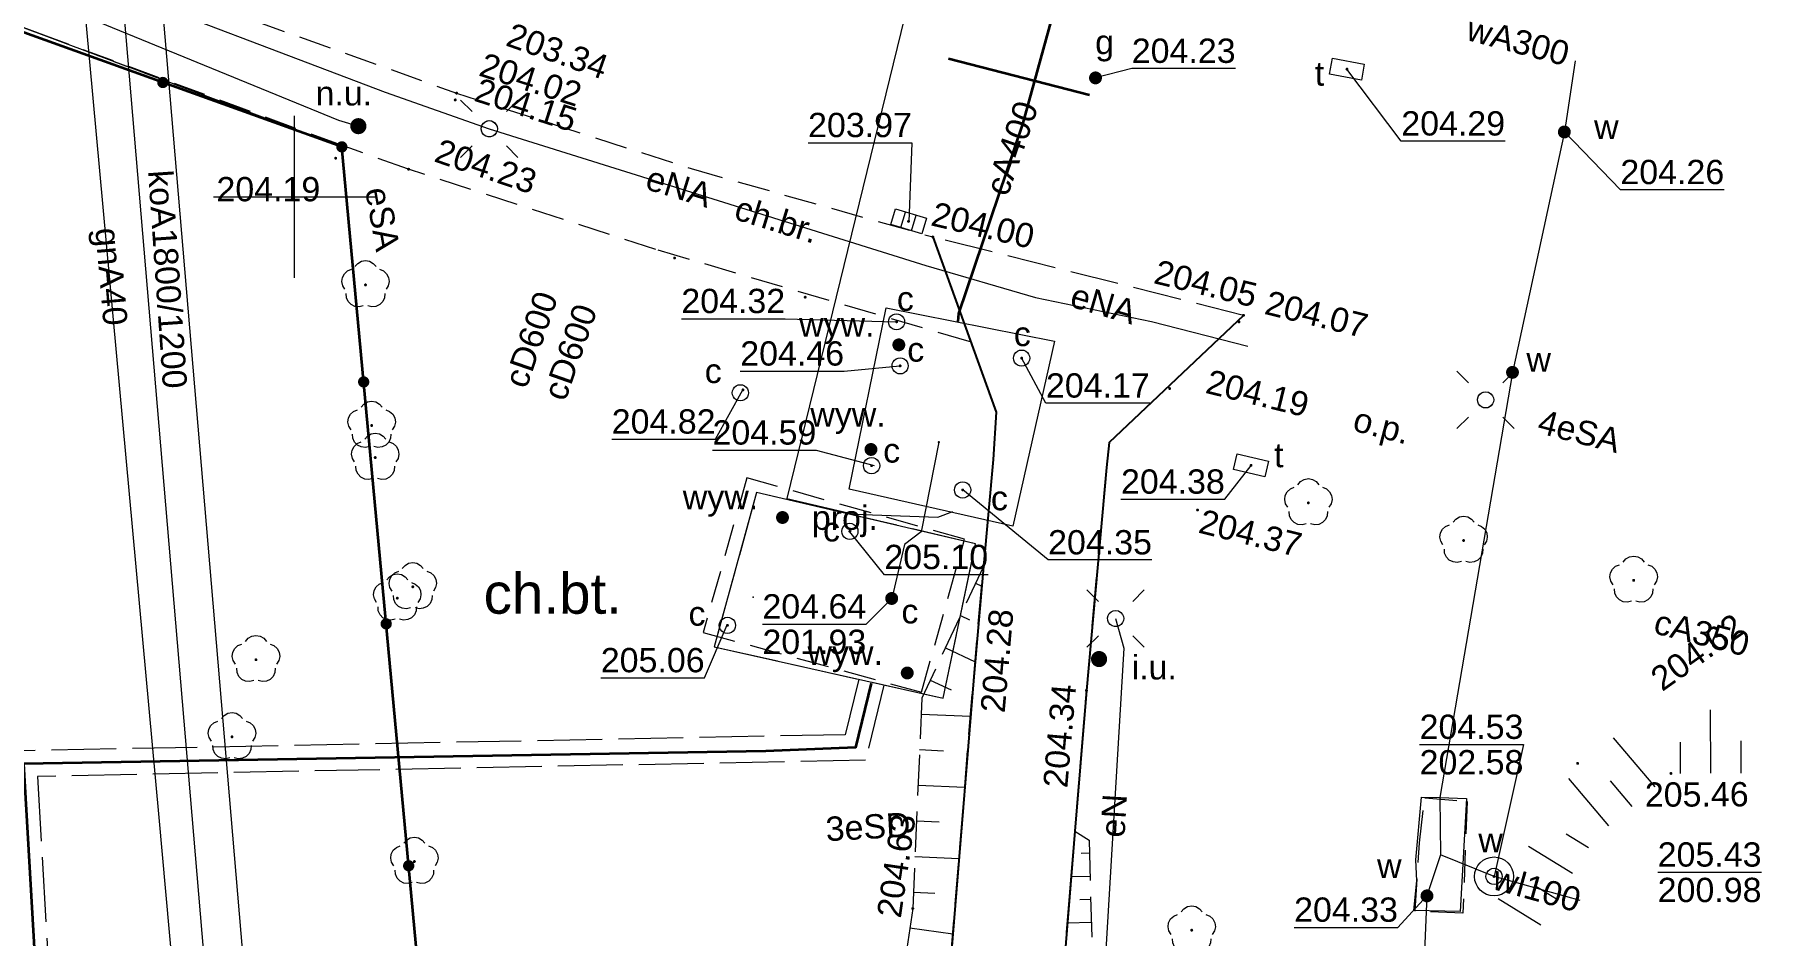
# Model space of a CAD drawing. Extents: x 0 to 7423283, y 0 to 5548300.
# Drawn here: x 7422592 to 7422645.3, y 5548127.2 to 5548155 of the extents above; entities that cross this region are included whole.
import ezdxf
from ezdxf.enums import TextEntityAlignment as Align

# ---------------------------------------------------------------- set-up
doc = ezdxf.new("R2010")
doc.units = 0
doc.header["$PDSIZE"] = 0.75
for name, pattern in [('PRZER1-1', [2, 1, -1]), ('PRZER2-1', [3, 2, -1]), ('PRZER2_5-1', [3.5, 2.5, -1]), ('PRZER3-1', [4, 3, -1]), ('PRZER4-1', [5, 4, -1])]:
    doc.linetypes.add(name, pattern=pattern)
doc.layers.get('0').update_dxf_attribs({"linetype": 'CONTINUOUS', "lineweight": 13})
for name, color, linetype, lineweight in [('BUBZ02', 7, 'PRZER2_5-1', 18), ('GSLKOC', 7, 'CONTINUOUS', 18), ('GTGETI_O', 7, 'CONTINUOUS', 18), ('KTCR02', 7, 'PRZER2-1', 18), ('KTCR02_O', 7, 'PRZER2-1', 18), ('KTJZ01', 7, 'PRZER3-1', 18), ('KTKR01', 7, 'CONTINUOUS', 25), ('KTOK05_01', 7, 'CONTINUOUS', 35), ('RTPW02', 7, 'CONTINUOUS', 13), ('RTPW02_O', 7, 'CONTINUOUS', 13), ('SUBP', 7, 'CONTINUOUS', 18), ('SUBP_O', 7, 'PRZER2-1', 18), ('SUSM', 7, 'CONTINUOUS', 18)]:
    doc.layers.add(name, color=color, linetype=linetype, lineweight=lineweight)
for name, color, linetype, lineweight, true_color in [('EGBD03', 7, 'CONTINUOUS', 18, 0x008000), ('EGBP04', 7, 'CONTINUOUS', 18, 0x008000), ('EGBU01', 7, 'PRZER1-1', 18, 0x008000), ('OBOP02', 7, 'CONTINUOUS', 18, 0x008000), ('OBOP05_02_O', 7, 'CONTINUOUS', 18, 0x0a0909), ('SUOP03', 1, 'CONTINUOUS', 35, 0xff0000), ('SUPC05', 7, 'CONTINUOUS', 18, 0xd200d2), ('SUPC05_O', 7, 'CONTINUOUS', 18, 0xd200d2), ('SUPE03', 1, 'CONTINUOUS', 18, 0xff0000), ('SUPE03_O', 1, 'CONTINUOUS', 18, 0xff0000), ('SUPE04', 1, 'CONTINUOUS', 18, 0xff0000), ('SUPE04_O', 1, 'CONTINUOUS', 18, 0xff0000), ('SUPG04', 7, 'CONTINUOUS', 18, 0xbfbf00), ('SUPG04_O', 7, 'CONTINUOUS', 18, 0xbfbf00), ('SUPK03', 7, 'CONTINUOUS', 18, 0x803300), ('SUPK03_O', 7, 'CONTINUOUS', 18, 0x803300), ('SUPW01', 5, 'CONTINUOUS', 18, 0x0000ff), ('SUPW02', 5, 'CONTINUOUS', 18, 0x0000ff), ('SUPW02_O', 5, 'CONTINUOUS', 18, 0x0000ff), ('SUPW03', 5, 'CONTINUOUS', 18, 0x0000ff), ('SUPW03_O', 5, 'CONTINUOUS', 18, 0x0000ff), ('SUUS05', 7, 'CONTINUOUS', 18, 0x0a0909), ('SUUS15', 7, 'CONTINUOUS', 18, 0xff9100), ('SUUS15_O', 7, 'CONTINUOUS', 18, 0xff9100), ('SUUS22', 7, 'CONTINUOUS', 18, 0x0a0909), ('SUUS22_O', 7, 'CONTINUOUS', 18, 0x0a0909)]:
    doc.layers.add(name, color=color, linetype=linetype, lineweight=lineweight, true_color=true_color)
for name, color, linetype, true_color in [('GUPCUB', 7, 'CONTINUOUS', 0x0a0909), ('SUPS01_02', 7, 'CONTINUOUS', 0xd200d2), ('SUPS01_02_O', 7, 'CONTINUOUS', 0xd200d2), ('SUPS01_04', 7, 'CONTINUOUS', 0xffd900), ('SUPS01_04_O', 7, 'CONTINUOUS', 0xffd900), ('SUPS01_05', 7, 'CONTINUOUS', 0x803300), ('SUPS01_05_O', 7, 'CONTINUOUS', 0x803300), ('SUPS01_07', 7, 'CONTINUOUS', 0xff9100), ('SUPS01_07_O', 7, 'CONTINUOUS', 0xff9100), ('SUPS01_08', 5, 'CONTINUOUS', 0x0000ff), ('SUPS01_08_O', 5, 'CONTINUOUS', 0x0000ff), ('SUUS24_01', 7, 'CONTINUOUS', 0x0a0909), ('SUUS24_01_O', 7, 'CONTINUOUS', 0x0a0909), ('SUUS25', 7, 'CONTINUOUS', 0x0a0909), ('SUUS25_O', 7, 'CONTINUOUS', 0x0a0909), ('SUUS30_01', 7, 'CONTINUOUS', 0x0a0909), ('SUUS30_01_O', 7, 'CONTINUOUS', 0x0a0909), ('SUUS31_01', 7, 'CONTINUOUS', 0x0a0909), ('SUUS31_01_O', 7, 'CONTINUOUS', 0x0a0909)]:
    doc.layers.add(name, color=color, linetype=linetype, true_color=true_color)
doc.styles.add('GEO-INFO', font='Arial')

# ---------------------------------------------------------------- blocks, each defined once
blk = doc.blocks.new('KOLO')
blk.add_hatch(color=0).paths.add_polyline_path([(0, 0.5), (-0.12941, 0.482963), (-0.25, 0.433013), (-0.353553, 0.353553), (-0.433013, 0.25), (-0.482963, 0.12941), (-0.5, 0), (-0.482963, -0.12941), (-0.433013, -0.25), (-0.353553, -0.353553), (-0.25, -0.433013), (-0.12941, -0.482963), (0, -0.5), (0.12941, -0.482963), (0.25, -0.433013), (0.353553, -0.353553), (0.433013, -0.25), (0.482963, -0.12941), (0.5, 0), (0.482963, 0.12941), (0.433013, 0.25), (0.353553, 0.353553), (0.25, 0.433013), (0.12941, 0.482963)])
blk = doc.blocks.new('SUSM01_01')
at = {"color": 0}
for points in [[(-0.353553, 0.353553), (-0.212132, 0.212132)], [(0.353553, 0.353553), (0.212132, 0.212132)], [(-0.353553, -0.353553), (-0.212132, -0.212132)], [(0.353553, -0.353553), (0.212132, -0.212132)]]:
    blk.add_lwpolyline(points, dxfattribs=at)
blk.add_lwpolyline([(0.1, 0), (0.093969, -0.034202), (0.076604, -0.064279), (0.05, -0.086603), (0.025882, -0.096593), (0, -0.1), (-0.025882, -0.096593), (-0.05, -0.086603), (-0.073305, -0.068017), (-0.090097, -0.043388), (-0.098883, -0.014904), (-0.098883, 0.014904), (-0.090097, 0.043388), (-0.073305, 0.068017), (-0.05, 0.086603), (-0.022252, 0.097493), (0.007473, 0.09972), (0.036534, 0.093087), (0.062349, 0.078183), (0.082624, 0.056332), (0.095557, 0.029476)], close=True, dxfattribs=at)
blk = doc.blocks.new('OKRAG_PELNY')
at = {"color": 0}
blk.add_lwpolyline([(0.5, 0), (0.482963, -0.12941), (0.433013, -0.25), (0.353553, -0.353553), (0.25, -0.433013), (0.12941, -0.482963), (0, -0.5), (-0.12941, -0.482963), (-0.25, -0.433013), (-0.353553, -0.353553), (-0.433013, -0.25), (-0.482963, -0.12941), (-0.5, 0), (-0.482963, 0.12941), (-0.433013, 0.25), (-0.353553, 0.353553), (-0.25, 0.433013), (-0.12941, 0.482963), (0, 0.5), (0.12941, 0.482963), (0.25, 0.433013), (0.353553, 0.353553), (0.433013, 0.25), (0.482963, 0.12941)], close=True, dxfattribs=at)
blk = doc.blocks.new('SPDLP')
blk.add_hatch(color=0).paths.add_polyline_path([(-0.09, 0), (-0.085595, -0.027812), (-0.072812, -0.052901), (-0.052901, -0.072812), (-0.027812, -0.085595), (0, -0.09), (0.027812, -0.085595), (0.052901, -0.072812), (0.072812, -0.052901), (0.085595, -0.027812), (0.09, 0), (0.085595, 0.027812), (0.072812, 0.052901), (0.052901, 0.072812), (0.027812, 0.085595), (0, 0.09), (-0.027812, 0.085595), (-0.052901, 0.072812), (-0.072812, 0.052901), (-0.085595, 0.027812)])
at = {"color": 0}
for points in [[(-1.292703, 0.137547), (-1.355024, 0.389802), (-1.327532, 0.648184), (-1.213525, 0.881678), (-1.026689, 1.062258), (-0.78945, 1.168249), (-0.530282, 1.186929)], [(-0.268652, 1.271938), (-0.048001, 1.40916), (0.20623, 1.462858), (0.463525, 1.426585), (0.693003, 1.304695), (0.867117, 1.11182), (0.964971, 0.871109)], [(1.126667, 0.648554), (1.325358, 0.481106), (1.454989, 0.255912), (1.5, 0), (1.454989, -0.255912), (1.325358, -0.481106), (1.126667, -0.648554)], [(-0.530282, -1.186929), (-0.78945, -1.168249), (-1.026689, -1.062258), (-1.213525, -0.881678), (-1.327532, -0.648184), (-1.355024, -0.389802), (-1.292703, -0.137547)], [(0.964971, -0.871109), (0.867117, -1.11182), (0.693003, -1.304695), (0.463525, -1.426585), (0.20623, -1.462858), (-0.048001, -1.40916), (-0.268652, -1.271938)]]:
    blk.add_lwpolyline(points, dxfattribs=at)
blk = doc.blocks.new('EPPGN')
blk.add_hatch(color=0).paths.add_polyline_path([(-0.09, 0), (-0.085595, -0.027812), (-0.072812, -0.052901), (-0.052901, -0.072812), (-0.027812, -0.085595), (0, -0.09), (0.027812, -0.085595), (0.052901, -0.072812), (0.072812, -0.052901), (0.085595, -0.027812), (0.09, 0), (0.085595, 0.027812), (0.072812, 0.052901), (0.052901, 0.072812), (0.027812, 0.085595), (0, 0.09), (-0.027812, 0.085595), (-0.052901, 0.072812), (-0.072812, 0.052901), (-0.085595, 0.027812)])
blk = doc.blocks.new('POINT')
at = {"color": 0}
blk.add_point((0, 0), dxfattribs=at)
blk = doc.blocks.new('SUUS05')
at = {"color": 0}
blk.add_lwpolyline([(0.5, -0.25), (-0.5, -0.25), (-0.5, 0.25), (0.5, 0.25)], close=True, dxfattribs=at)
for points in [[(-0.175, -0.25), (-0.175, 0.25)], [(0.175, -0.25), (0.175, 0.25)]]:
    blk.add_lwpolyline(points, dxfattribs=at)
blk = doc.blocks.new('PROSTOKAT2-1_PELNY')
at = {"color": 0}
blk.add_lwpolyline([(1, 0.5), (1, -0.5), (-1, -0.5), (-1, 0.5)], close=True, dxfattribs=at)

msp = doc.modelspace()

# ---------------------------------------------------------------- linework, layer by layer
at = {"color": 7, "linetype": 'Continuous', "lineweight": 13, "elevation": 100, "flags": 128}
for points in [[(7422600, 5548147.5), (7422600, 5548152.5)], [(7422597.5, 5548150), (7422602.5, 5548150)]]:
    msp.add_lwpolyline(points, dxfattribs=at)
at = {"layer": 'BUBZ02', "color": 7, "linetype": 'PRZER2_5-1', "lineweight": 18, "ltscale": 0.5, "elevation": 10.14}
for points in [[(7422612.12, 5548100.15), (7422616.22, 5548100.37), (7422616.56, 5548100.45), (7422616.98, 5548100.6), (7422617.41, 5548100.85), (7422617.63, 5548101.03), (7422617.92, 5548101.38), (7422618.13, 5548101.73), (7422618.26, 5548102.07), (7422618.32, 5548102.42), (7422619.82, 5548121.19), (7422620.95, 5548135.06), (7422621.26, 5548138.59)], [(7422621.26, 5548138.59), (7422619.36, 5548134.52), (7422619.08, 5548128.03), (7422617.49, 5548117.16), (7422616.07, 5548111.13), (7422613.6, 5548107.44), (7422615.07, 5548103.22), (7422612.47, 5548103.44), (7422612.43, 5548103.07), (7422612.12, 5548100.15)], [(7422633.36, 5548106.46), (7422633.27, 5548105.1), (7422631.4, 5548105.27), (7422631.08, 5548106.19), (7422630.83, 5548106.8), (7422630.49, 5548107.53), (7422623.16, 5548117.81), (7422623.13, 5548118.57), (7422624.08, 5548130.42)], [(7422624.08, 5548130.42), (7422624.52, 5548130.14)], [(7422624.52, 5548130.14), (7422624.84, 5548118.44), (7422628.25, 5548112.69), (7422629.84, 5548110.65), (7422631.73, 5548109.17), (7422633.36, 5548106.46)]]:
    msp.add_lwpolyline(points, dxfattribs=at)
at = {"layer": 'BUBZ02', "color": 7, "linetype": 'Continuous', "lineweight": 18, "elevation": 10.14, "flags": 128}
for points in [[(7422621.018, 5548138.071), (7422621.207, 5548137.983)], [(7422620.552, 5548137.073), (7422620.828, 5548136.944)], [(7422620.086, 5548136.075), (7422621.002, 5548135.648)], [(7422619.62, 5548135.077), (7422620.261, 5548134.778)], [(7422643.713, 5548132.206), (7422643.704, 5548134.162)], [(7422619.339, 5548134.034), (7422620.861, 5548133.969)], [(7422641.994, 5548131.788), (7422640.71, 5548133.302)], [(7422642.778, 5548132.201), (7422642.773, 5548133.161)], [(7422644.647, 5548132.21), (7422644.643, 5548133.206)], [(7422619.292, 5548132.934), (7422620.032, 5548132.902)], [(7422640.568, 5548130.579), (7422639.325, 5548132.044)], [(7422641.281, 5548131.183), (7422640.614, 5548131.97)], [(7422619.244, 5548131.834), (7422620.682, 5548131.772)], [(7422619.197, 5548130.733), (7422619.895, 5548130.703)], [(7422639.935, 5548129.906), (7422639.249, 5548130.329)], [(7422639.444, 5548129.111), (7422638.088, 5548129.947)], [(7422619.149, 5548129.633), (7422620.503, 5548129.575)], [(7422624.531, 5548129.737), (7422624.278, 5548129.73)], [(7422624.551, 5548129.023), (7422623.967, 5548129.007)], [(7422638.953, 5548128.315), (7422638.283, 5548128.729)], [(7422619.102, 5548128.533), (7422619.758, 5548128.504)], [(7422624.57, 5548128.308), (7422624.24, 5548128.299)], [(7422638.462, 5548127.52), (7422637.148, 5548128.33)], [(7422618.993, 5548127.438), (7422620.313, 5548127.245)], [(7422624.59, 5548127.594), (7422623.852, 5548127.573)]]:
    msp.add_lwpolyline(points, dxfattribs=at)
at = {"layer": 'EGBD03', "color": 96, "linetype": 'Continuous', "lineweight": 18, "true_color": 0x008000, "elevation": 10.3}
msp.add_lwpolyline([(7422625.3, 5547895.12), (7422601.46, 5548151.54), (7422591.42, 5548155.3), (7422589.92, 5548155.86), (7422587.57, 5548156.75), (7422583.47, 5548158.28), (7422573.31, 5548162.23), (7422572.77, 5548162.45), (7422556.89, 5548168.32), (7422545.47, 5548172.54), (7422514.79, 5548184.14), (7422483.18, 5548195.69), (7422455.56, 5548206.6), (7422441.65, 5548211.92), (7422434.9, 5548214.47), (7422406.59, 5548225.32)], dxfattribs=at)
at = {"layer": 'EGBU01', "color": 7, "linetype": 'Continuous', "lineweight": 18, "elevation": 10.17}
msp.add_lwpolyline([(7422625.3, 5547895.12), (7422601.46, 5548151.54), (7422591.42, 5548155.3), (7422589.92, 5548155.86), (7422587.57, 5548156.75), (7422583.47, 5548158.28), (7422573.31, 5548162.23), (7422572.77, 5548162.45), (7422556.89, 5548168.32), (7422545.47, 5548172.54), (7422514.79, 5548184.14), (7422483.18, 5548195.69), (7422455.56, 5548206.6), (7422441.65, 5548211.92), (7422434.9, 5548214.47), (7422406.59, 5548225.32)], dxfattribs=at)
at = {"layer": 'EGBU01', "color": 96, "linetype": 'PRZER1-1', "lineweight": 18, "ltscale": 0.5, "true_color": 0x008000, "elevation": 10.18}
msp.add_lwpolyline([(7422625.3, 5547895.12), (7422601.46, 5548151.54), (7422591.42, 5548155.3), (7422589.92, 5548155.86), (7422587.57, 5548156.75), (7422583.47, 5548158.28), (7422573.31, 5548162.23), (7422572.77, 5548162.45), (7422556.89, 5548168.32), (7422545.47, 5548172.54), (7422514.79, 5548184.14), (7422483.18, 5548195.69), (7422455.56, 5548206.6), (7422441.65, 5548211.92), (7422434.9, 5548214.47), (7422406.59, 5548225.32)], dxfattribs=at)
at = {"layer": 'GSLKOC', "color": 7, "linetype": 'PRZER2-1', "lineweight": 18, "ltscale": 0.5, "elevation": 10.18}
for points in [[(7422612.61, 5548136.55), (7422619.35, 5548134.71), (7422620.68, 5548139.43), (7422613.96, 5548141.32)], [(7422634.88, 5548131.45), (7422636.19, 5548131.33), (7422636.06, 5548127.89), (7422634.59, 5548127.95), (7422634.72, 5548130.06)]]:
    msp.add_lwpolyline(points, close=True, dxfattribs=at)
at = {"layer": 'KTCR02', "color": 7, "linetype": 'PRZER2-1', "lineweight": 18, "ltscale": 0.5, "elevation": 10.18}
for points in [[(7422360.64, 5548242.75), (7422360.73, 5548243), (7422363.11, 5548244.63), (7422363.18, 5548244.79), (7422391.68, 5548234), (7422412.76, 5548225.96), (7422436.61, 5548216.94), (7422447.83, 5548212.7), (7422451.56, 5548211.28), (7422468.71, 5548204.75), (7422488.52, 5548197.18), (7422509.41, 5548189.24), (7422532.98, 5548180.28), (7422560.57, 5548169.81), (7422584.15, 5548160.89), (7422593.58, 5548157.34), (7422597.33, 5548155.95), (7422605, 5548153.2), (7422612.24, 5548150.87), (7422619.7, 5548148.76)], [(7422620.868, 5548145.519), (7422620.82, 5548145.53), (7422611.15, 5548148.37), (7422603.52, 5548150.85), (7422601.45, 5548151.59), (7422583.54, 5548158.22)]]:
    msp.add_lwpolyline(points, dxfattribs=at)
at = {"layer": 'KTJZ01', "color": 7, "linetype": 'PRZER3-1', "lineweight": 18, "ltscale": 0.5, "elevation": 10.18}
msp.add_lwpolyline([(7422623.13, 5548118.57), (7422624.08, 5548130.42), (7422624.44, 5548134.76), (7422625.06, 5548141.64), (7422625.14, 5548142.41), (7422629.29, 5548146.34), (7422619.7, 5548148.76), (7422621.65, 5548143.35), (7422621.56, 5548141.89), (7422621.26, 5548138.59), (7422620.95, 5548135.06), (7422619.82, 5548121.19)], dxfattribs=at)
at = {"layer": 'KTKR01', "color": 7, "linetype": 'Continuous', "lineweight": 25, "elevation": 10.18}
for points in [[(7422619.7, 5548148.76), (7422621.65, 5548143.35), (7422621.56, 5548141.89), (7422621.26, 5548138.59), (7422620.95, 5548135.06), (7422619.82, 5548121.19), (7422618.32, 5548102.42), (7422618.26, 5548102.07), (7422618.13, 5548101.73), (7422617.92, 5548101.38), (7422617.63, 5548101.03), (7422617.41, 5548100.85), (7422616.98, 5548100.6), (7422616.56, 5548100.45), (7422616.22, 5548100.37), (7422612.12, 5548100.15)], [(7422629.29, 5548146.34), (7422625.14, 5548142.41), (7422625.06, 5548141.64), (7422624.44, 5548134.76), (7422624.08, 5548130.42), (7422623.13, 5548118.57), (7422623.16, 5548117.81), (7422623.29, 5548117.18), (7422623.43, 5548116.71), (7422623.8, 5548115.95), (7422630.11, 5548107.16), (7422630.39, 5548106.62), (7422630.63, 5548106), (7422630.88, 5548105.29), (7422631.07, 5548104.49), (7422631.16, 5548103.43), (7422630.96, 5548099.97)]]:
    msp.add_lwpolyline(points, dxfattribs=at)
at = {"layer": 'KTOK05_01', "color": 7, "linetype": 'Continuous', "lineweight": 35, "elevation": 10.18}
for points in [[(7422601.46, 5548151.54), (7422587.57, 5548156.54), (7422585.68, 5548157.2), (7422583.78, 5548157.91), (7422583.37, 5548158.01), (7422583.344, 5548158.016)], [(7422623.29, 5547912.97), (7422622.84, 5547921.55), (7422601.46, 5548151.54)]]:
    msp.add_lwpolyline(points, dxfattribs=at)
at = {"layer": 'SUBP', "color": 212, "linetype": 'Continuous', "lineweight": 18, "true_color": 0xd200d2, "elevation": 10.22}
for points in [[(7422618.26, 5548146.57), (7422623.45, 5548145.54), (7422622.17, 5548139.83), (7422617.12, 5548140.97)], [(7422612.95, 5548136.11), (7422620.02, 5548134.52), (7422621.02, 5548139.29), (7422614.26, 5548140.87)]]:
    msp.add_lwpolyline(points, close=True, dxfattribs=at)
at = {"layer": 'SUBP', "color": 212, "linetype": 'PRZER4-1', "lineweight": 18, "ltscale": 0.5, "true_color": 0xd200d2, "elevation": 10.22}
msp.add_lwpolyline([(7422614.26, 5548140.87), (7422612.95, 5548136.11), (7422620.02, 5548134.52), (7422621.02, 5548139.29)], close=True, dxfattribs=at)
at = {"layer": 'SUBP', "color": 5, "linetype": 'Continuous', "lineweight": 18, "true_color": 0x0000ff, "elevation": 10.22}
msp.add_lwpolyline([(7422634.78, 5548131.47), (7422635.35, 5548131.46), (7422636.17, 5548131.43), (7422635.98, 5548127.94), (7422634.55, 5548127.97), (7422634.64, 5548128.88), (7422634.61, 5548129.53)], close=True, dxfattribs=at)
msp.add_lwpolyline([(7422637.02, 5548128.42, -1), (7422637.02, 5548129.62, -1)], format="xyb", close=True, dxfattribs=at)
at = {"layer": 'SUOP03', "color": 212, "linetype": 'Continuous', "lineweight": 35, "true_color": 0xd200d2, "elevation": 10.18}
for points in [[(7422628.67, 5548174.87), (7422625.58, 5548163.89), (7422625.38, 5548162.82), (7422622.47, 5548152.245), (7422620.49, 5548146.4), (7422620.472, 5548146.146)], [(7422617.793, 5548134.984), (7422617.31, 5548133), (7422614.55, 5548132.89), (7422591.64, 5548132.5), (7422594.33, 5548086.02), (7422586.95, 5548085.21), (7422586.51, 5548066.02), (7422592.35, 5548064.65), (7422594.38, 5548064.35), (7422597.33, 5548063.64), (7422598.7, 5548032.21), (7422599.83, 5548020.9), (7422600.84, 5548011.71), (7422603.41, 5547986.52), (7422603.79, 5547981.73), (7422593.46, 5547980.15), (7422593.85, 5547974.61), (7422595.38, 5547959.1), (7422607.09, 5547960.02), (7422608.85, 5547944.16), (7422610.29, 5547932.44), (7422611.07, 5547925.14), (7422612.74, 5547912.54)]]:
    msp.add_lwpolyline(points, dxfattribs=at)
at = {"layer": 'SUOP03', "color": 52, "linetype": 'Continuous', "lineweight": 35, "true_color": 0xbfbf00, "elevation": 10.18}
msp.add_lwpolyline([(7422624.54, 5548153.14), (7422620.18, 5548154.26)], dxfattribs=at)
at = {"layer": 'SUPC05', "color": 212, "linetype": 'Continuous', "lineweight": 18, "true_color": 0xd200d2, "elevation": 10.18}
msp.add_lwpolyline([(7422619.89, 5548142.43), (7422619.34, 5548139.66), (7422618.83, 5548139.27), (7422618.43, 5548137.6)], dxfattribs=at)
at = {"layer": 'SUPC05', "color": 212, "linetype": 'PRZER4-1', "lineweight": 18, "ltscale": 0.5, "true_color": 0xd200d2, "elevation": 10.18}
for points in [[(7422617.413, 5548135.114), (7422616.994, 5548133.394), (7422591.217, 5548132.892), (7422593.909, 5548086.376), (7422586.558, 5548085.569), (7422586.103, 5548065.7), (7422596.944, 5548063.315)], [(7422618.19, 5548134.924), (7422617.626, 5548132.606), (7422592.063, 5548132.108), (7422594.751, 5548085.664), (7422587.342, 5548084.851), (7422586.917, 5548066.34), (7422597.716, 5548063.965)]]:
    msp.add_lwpolyline(points, dxfattribs=at)
at = {"layer": 'SUPE03', "color": 1, "linetype": 'Continuous', "lineweight": 18, "true_color": 0xff0000, "elevation": 10.18}
msp.add_lwpolyline([(7422579.36, 5548161.38), (7422601.36, 5548152.36), (7422601.97, 5548152.18)], dxfattribs=at)
at = {"layer": 'SUPE04', "color": 1, "linetype": 'Continuous', "lineweight": 18, "true_color": 0xff0000, "elevation": 10.18}
for points in [[(7422593.47, 5548156.78), (7422602.8, 5548153.23), (7422606.01, 5548152.1), (7422619.48, 5548147.88), (7422622.87, 5548146.89), (7422626.45, 5548146.15), (7422629.42, 5548145.39)], [(7422625.34, 5548136.98), (7422625.59, 5548136.07), (7422624.98, 5548125.72), (7422624.14, 5548118.06)]]:
    msp.add_lwpolyline(points, dxfattribs=at)
at = {"layer": 'SUPG04', "color": 52, "linetype": 'Continuous', "lineweight": 18, "true_color": 0xbfbf00, "elevation": 10.18}
msp.add_lwpolyline([(7422597.27, 5548176.49), (7422594.85, 5548169.89), (7422592.9, 5548163.66), (7422593.13, 5548162.78), (7422593.01, 5548161.93), (7422593.17, 5548159.67), (7422595.81, 5548130.84), (7422598.02, 5548106.29), (7422598.05, 5548102.81), (7422599.62, 5548082.38), (7422599.65, 5548080.93), (7422600.19, 5548075.08), (7422601.53, 5548057.23), (7422603.34, 5548035.08), (7422604.2, 5548022.92), (7422604.77, 5548017.07)], dxfattribs=at)
at = {"layer": 'SUPK03', "color": 36, "linetype": 'Continuous', "lineweight": 18, "true_color": 0x803300, "elevation": 10.18}
for points in [[(7422445.537, 5548223.399), (7422512.24, 5548197.468), (7422516.193, 5548195.887), (7422518.122, 5548195.117), (7422588.834, 5548166.891), (7422595.186, 5548164.572), (7422602.138, 5548082.491), (7422604.108, 5548059.731), (7422607.728, 5548017.19), (7422608.898, 5548002.751), (7422612.848, 5547959.181), (7422616.528, 5547912.716), (7422619.298, 5547876.146), (7422620.078, 5547866.362), (7422621.476, 5547851.269), (7422625.495, 5547821.997), (7422634.838, 5547745.483), (7422638.578, 5547679.164), (7422639.807, 5547669.243), (7422640.508, 5547661.182)], [(7422445.103, 5548222.281), (7422511.8, 5548196.352), (7422515.747, 5548194.773), (7422517.678, 5548194.003), (7422588.406, 5548165.769), (7422594.054, 5548163.708), (7422600.942, 5548082.389), (7422602.912, 5548059.629), (7422606.532, 5548017.09), (7422607.702, 5548002.649), (7422611.652, 5547959.079), (7422615.332, 5547912.624), (7422618.102, 5547876.054), (7422618.882, 5547866.258), (7422620.284, 5547851.131), (7422624.305, 5547821.843), (7422633.642, 5547745.377), (7422637.382, 5547679.056), (7422638.613, 5547669.117), (7422639.312, 5547661.078)], [(7422619.54, 5548158.45), (7422615.19, 5548140.69), (7422617.26, 5548140.2), (7422619.85, 5548140.11), (7422620.32, 5548140.28)]]:
    msp.add_lwpolyline(points, dxfattribs=at)
at = {"layer": 'SUPS01_02_O', "color": 212, "linetype": 'Continuous', "lineweight": 9, "true_color": 0xd200d2, "elevation": 10.8, "flags": 128}
for points in [[(7422611.938, 5548146.237), (7422615.141, 5548146.237), (7422618.58, 5548146.14)], [(7422613.756, 5548144.617), (7422616.96, 5548144.617), (7422618.686, 5548144.777)], [(7422626.393, 5548143.629), (7422623.19, 5548143.629), (7422622.439, 5548145.025)], [(7422609.79, 5548142.518), (7422612.993, 5548142.517), (7422613.84, 5548144.04)], [(7422612.9, 5548142.177), (7422616.103, 5548142.177), (7422617.89, 5548141.71)], [(7422626.461, 5548138.788), (7422623.258, 5548138.788), (7422620.621, 5548140.955)], [(7422621.406, 5548138.335), (7422618.203, 5548138.335), (7422617.135, 5548139.657)], [(7422614.441, 5548136.809), (7422617.644, 5548136.809), (7422618.43, 5548137.6)], [(7422609.452, 5548135.15), (7422612.655, 5548135.15), (7422613.355, 5548136.788)], [(7422614.441, 5548136.809), (7422617.644, 5548136.809)]]:
    msp.add_lwpolyline(points, dxfattribs=at)
at = {"layer": 'SUPS01_04_O', "color": 18, "linetype": 'Continuous', "lineweight": 9, "true_color": 0x0a0909, "elevation": 10.8, "flags": 128}
msp.add_lwpolyline([(7422629.043, 5548153.96), (7422625.84, 5548153.96), (7422624.72, 5548153.67)], dxfattribs=at)
at = {"layer": 'SUPS01_05_O', "color": 36, "linetype": 'Continuous', "lineweight": 9, "true_color": 0x803300, "elevation": 10.8, "flags": 128}
msp.add_lwpolyline([(7422615.85, 5548151.669), (7422619.054, 5548151.669), (7422618.959, 5548149.231)], dxfattribs=at)
at = {"layer": 'SUPS01_07_O', "color": 30, "linetype": 'Continuous', "lineweight": 9, "true_color": 0xff9100, "elevation": 10.8, "flags": 128}
for points in [[(7422637.361, 5548151.718), (7422634.158, 5548151.718), (7422632.48, 5548153.94)], [(7422625.507, 5548140.663), (7422628.71, 5548140.663), (7422629.52, 5548141.71)]]:
    msp.add_lwpolyline(points, dxfattribs=at)
at = {"layer": 'SUPS01_08_O', "color": 5, "linetype": 'Continuous', "lineweight": 9, "true_color": 0x0000ff, "elevation": 10.8, "flags": 128}
for points in [[(7422644.123, 5548150.217), (7422640.92, 5548150.217), (7422639.19, 5548152)], [(7422634.723, 5548133.093), (7422637.926, 5548133.093), (7422637.02, 5548129.02)], [(7422634.723, 5548133.093), (7422637.926, 5548133.093)], [(7422642.071, 5548129.151), (7422645.274, 5548129.151)], [(7422630.85, 5548127.447), (7422634.053, 5548127.447), (7422634.95, 5548128.42)]]:
    msp.add_lwpolyline(points, dxfattribs=at)
at = {"layer": 'SUPW01', "color": 5, "linetype": 'Continuous', "lineweight": 18, "true_color": 0x0000ff, "elevation": 10.18}
msp.add_lwpolyline([(7422634.95, 5548128.42), (7422633.75, 5548099.79)], dxfattribs=at)
at = {"layer": 'SUPW02', "color": 5, "linetype": 'Continuous', "lineweight": 18, "true_color": 0x0000ff, "elevation": 10.18}
msp.add_lwpolyline([(7422639.68, 5548128.28), (7422637.02, 5548129.02), (7422635.37, 5548129.69)], dxfattribs=at)
at = {"layer": 'SUPW03', "color": 5, "linetype": 'Continuous', "lineweight": 18, "true_color": 0x0000ff, "elevation": 10.18}
for points in [[(7422639.52, 5548154.2), (7422639.19, 5548152), (7422637.59, 5548144.58), (7422635.35, 5548131.46), (7422635.37, 5548129.69)], [(7422635.37, 5548129.69), (7422634.95, 5548128.42)]]:
    msp.add_lwpolyline(points, dxfattribs=at)

# ---------------------------------------------------------------- block references
at = {"layer": 'EGBP04', "color": 96, "lineweight": 18, "true_color": 0x008000, "xscale": 0.5, "yscale": 0.5, "rotation": 90}
for p in [(7422601.46, 5548151.54, 10.32), (7422611.73, 5548148.11, 10.32), (7422615.76, 5548146.9, 10.32)]:
    msp.add_blockref('EPPGN', p, dxfattribs=at)
at = {"layer": 'GSLKOC', "color": 7, "lineweight": 18, "xscale": 0.5, "yscale": 0.5, "rotation": 90}
msp.add_blockref('POINT', (7422614.15, 5548137.64, 10.18), dxfattribs=at)
at = {"layer": 'GUPCUB', "color": 18, "lineweight": 5, "true_color": 0x0a0909, "rotation": 90}
for p in [(7422618.58, 5548146.14, 10.24), (7422619.89, 5548142.43, 10.24), (7422618.387, 5548137.588, 10.24)]:
    msp.add_blockref('POINT', p, dxfattribs=at)
at = {"layer": 'KTOK05_01', "color": 7, "lineweight": 35, "xscale": 0.35, "yscale": 0.35, "rotation": 90}
for p in [(7422595.936, 5548153.528, 10.18), (7422601.46, 5548151.54, 10.18), (7422601.46, 5548151.54, 10.18), (7422602.134, 5548144.285, 10.18), (7422602.829, 5548136.817, 10.18), (7422603.523, 5548129.349, 10.18)]:
    msp.add_blockref('KOLO', p, dxfattribs=at)
at = {"layer": 'OBOP02', "color": 96, "lineweight": 18, "true_color": 0x008000, "xscale": 0.5, "yscale": 0.5, "rotation": 90}
for p in [(7422602.19, 5548147.28, 10.12), (7422602.38, 5548142.94, 10.12), (7422602.49, 5548141.95, 10.12), (7422631.29, 5548140.55, 10.12), (7422636.08, 5548139.39, 10.12), (7422641.33, 5548138.16, 10.12), (7422603.17, 5548137.61, 10.12), (7422603.65, 5548137.96, 10.12), (7422598.81, 5548135.71, 10.12), (7422598.07, 5548133.33, 10.12), (7422603.7, 5548129.48, 10.12), (7422627.69, 5548127.36, 10.12)]:
    msp.add_blockref('SPDLP', p, dxfattribs=at)
at = {"layer": 'RTPW02', "color": 7, "lineweight": 13, "xscale": 0.09, "yscale": 0.09, "rotation": 90}
for p in [(7422605, 5548153.2, 10.2), (7422604.96, 5548152.99, 10.2), (7422601.27, 5548151.19, 10.2), (7422603.52, 5548150.85, 10.2), (7422619.7, 5548148.76, 10.2), (7422629.29, 5548146.34, 10.2), (7422629.15, 5548146.14, 10.2), (7422627.01, 5548144.08, 10.2), (7422627.87, 5548140.33, 10.2), (7422621.26, 5548138.59, 10.2), (7422624.44, 5548134.76, 10.2), (7422639.6, 5548132.51, 10.2), (7422642.48, 5548132.2, 10.2), (7422619.08, 5548128.03, 10.2)]:
    msp.add_blockref('KOLO', p, dxfattribs=at)
at = {"layer": 'SUPS01_02', "color": 212, "lineweight": 5, "true_color": 0xd200d2, "xscale": 0.09, "yscale": 0.09, "rotation": 90}
for p in [(7422618.58, 5548146.14, 10.24), (7422618.69, 5548144.78, 10.24), (7422622.44, 5548145.02, 10.24), (7422613.84, 5548144.04, 10.24), (7422617.81, 5548141.7, 10.24), (7422620.62, 5548140.95, 10.24), (7422617.14, 5548139.67, 10.24), (7422618.43, 5548137.6, 10.24), (7422613.36, 5548136.77, 10.24)]:
    msp.add_blockref('KOLO', p, dxfattribs=at)
at = {"layer": 'SUPS01_04', "color": 40, "lineweight": 5, "true_color": 0xffd900, "xscale": 0.09, "yscale": 0.09, "rotation": 90}
msp.add_blockref('KOLO', (7422624.72, 5548153.67, 10.24), dxfattribs=at)
at = {"layer": 'SUPS01_05', "color": 36, "lineweight": 5, "true_color": 0x803300, "xscale": 0.09, "yscale": 0.09, "rotation": 90}
msp.add_blockref('KOLO', (7422618.95, 5548149.24, 10.24), dxfattribs=at)
at = {"layer": 'SUPS01_07', "color": 30, "lineweight": 5, "true_color": 0xff9100, "xscale": 0.09, "yscale": 0.09, "rotation": 90}
for p in [(7422632.48, 5548153.94, 10.24), (7422629.52, 5548141.71, 10.24)]:
    msp.add_blockref('KOLO', p, dxfattribs=at)
at = {"layer": 'SUPS01_08', "color": 5, "lineweight": 5, "true_color": 0x0000ff, "xscale": 0.09, "yscale": 0.09, "rotation": 90}
for p in [(7422639.19, 5548152, 10.24), (7422637.02, 5548129.02, 10.24), (7422634.95, 5548128.42, 10.24)]:
    msp.add_blockref('KOLO', p, dxfattribs=at)
at = {"layer": 'SUSM', "color": 7, "lineweight": 18, "rotation": 90}
for name, p, xscale, yscale in [('SUSM01_01', (7422606.01, 5548152.1, 10.24), 2.5, 2.5), ('OKRAG_PELNY', (7422606.01, 5548152.1, 10.24), 0.5, 0.5), ('SUSM01_01', (7422636.76, 5548143.73, 10.24), 2.5, 2.5), ('OKRAG_PELNY', (7422636.76, 5548143.73, 10.24), 0.5, 0.5), ('SUSM01_01', (7422625.34, 5548136.98, 10.24), 2.5, 2.5)]:
    msp.add_blockref(name, p, dxfattribs=dict(at, xscale=xscale, yscale=yscale))
at = {"layer": 'SUUS05', "color": 18, "lineweight": 18, "true_color": 0x0a0909, "rotation": 343.2874944833628}
msp.add_blockref('SUUS05', (7422618.95, 5548149.24, 10.24), dxfattribs=at)
at = {"layer": 'SUUS15', "color": 30, "lineweight": 18, "true_color": 0xff9100, "xscale": 0.5, "yscale": 0.5}
for p, rotation in [((7422632.48, 5548153.94, 10.24), 349.5920764637099), ((7422629.52, 5548141.71, 10.24), 346.7918628285447)]:
    msp.add_blockref('PROSTOKAT2-1_PELNY', p, dxfattribs=dict(at, rotation=rotation))
at = {"layer": 'SUUS15', "color": 212, "lineweight": 18, "true_color": 0xd200d2, "xscale": 0.5, "yscale": 0.5, "rotation": 90}
msp.add_blockref('OKRAG_PELNY', (7422613.76, 5548143.95, 10.24), dxfattribs=at)
at = {"layer": 'SUUS22', "color": 18, "lineweight": 18, "true_color": 0x0a0909, "xscale": 0.5, "yscale": 0.5, "rotation": 90}
for p in [(7422618.58, 5548146.14, 10.25), (7422622.44, 5548145.02, 10.25), (7422618.69, 5548144.78, 10.25), (7422617.81, 5548141.7, 10.25), (7422620.62, 5548140.95, 10.25), (7422617.14, 5548139.67, 10.25), (7422613.36, 5548136.77, 10.25), (7422637.02, 5548129.02, 10.25)]:
    msp.add_blockref('OKRAG_PELNY', p, dxfattribs=at)
at = {"layer": 'SUUS24_01', "color": 18, "lineweight": 5, "true_color": 0x0a0909, "xscale": 0.4, "yscale": 0.4, "rotation": 90}
for p in [(7422618.65, 5548145.43, 10.24), (7422617.79, 5548142.2, 10.24), (7422615.06, 5548140.1, 10.24), (7422618.91, 5548135.3, 10.24)]:
    msp.add_blockref('KOLO', p, dxfattribs=at)
at = {"layer": 'SUUS25', "color": 18, "lineweight": 5, "true_color": 0x0a0909, "xscale": 0.4, "yscale": 0.4}
for p, rotation in [((7422624.72, 5548153.67, 10.24), 341.1999049927852), ((7422639.19, 5548152, 10.24), 349.02754766843), ((7422637.59, 5548144.58, 10.24), 254.994871704382), ((7422618.43, 5548137.6, 10.24), 346.1026147790204), ((7422634.95, 5548128.42, 10.24), 347.3472391703368)]:
    msp.add_blockref('KOLO', p, dxfattribs=dict(at, rotation=rotation))
at = {"layer": 'SUUS30_01', "color": 18, "lineweight": 5, "true_color": 0x0a0909, "xscale": 0.5, "yscale": 0.5, "rotation": 90}
msp.add_blockref('KOLO', (7422601.97, 5548152.18, 10.24), dxfattribs=at)
at = {"layer": 'SUUS31_01', "color": 18, "lineweight": 5, "true_color": 0x0a0909, "xscale": 0.5, "yscale": 0.5, "rotation": 90}
msp.add_blockref('KOLO', (7422624.83, 5548135.73, 10.24), dxfattribs=at)

# ---------------------------------------------------------------- texts
at = {"layer": 'GTGETI_O', "color": 7, "linetype": 'Continuous', "lineweight": 0, "style": 'GEO-INFO'}
msp.add_text('ch.bt.', height=1.25, rotation=359.9998, dxfattribs=at).set_placement((7422605.835, 5548137.129, 10.8))
at = {"layer": 'KTCR02_O', "color": 7, "linetype": 'Continuous', "lineweight": 0, "style": 'GEO-INFO'}
msp.add_text('ch.br.', height=0.75, rotation=342.7882, dxfattribs=at).set_placement((7422614.89, 5548149.307, 10.8), align=Align.MIDDLE)
at = {"layer": 'OBOP05_02_O', "color": 18, "linetype": 'Continuous', "lineweight": 0, "true_color": 0x0a0909, "style": 'GEO-INFO'}
msp.add_text('o.p.', height=0.75, rotation=345.3772, dxfattribs=at).set_placement((7422633.464, 5548142.571, 10.8), align=Align.CENTER)
at = {"layer": 'RTPW02_O', "color": 7, "linetype": 'Continuous', "lineweight": 0, "style": 'GEO-INFO'}
for s, rotation, p in [('204.02', 342.2224, (7422605.652, 5548153.751, 10.8)), ('204.15', 342.2224, (7422605.504, 5548152.972, 10.8)), ('204.23', 341.3317, (7422604.27, 5548151.1, 10.8)), ('204.19', 359.9998, (7422597.59, 5548149.86, 10.8)), ('204.00', 346.7655, (7422619.604, 5548149.124, 10.8)), ('204.05', 346.3127, (7422626.481, 5548147.339, 10.8)), ('204.07', 346.3127, (7422629.9, 5548146.39, 10.8)), ('204.19', 346.3127, (7422628.078, 5548143.952, 10.8)), ('204.37', 346.0998, (7422627.86, 5548139.64, 10.8)), ('204.28', 85.0967, (7422621.916, 5548134.049, 10.8)), ('204.62', 35.513, (7422642.209, 5548134.71, 10.8)), ('204.34', 85.042, (7422623.849, 5548131.731, 10.8)), ('205.46', 0.2581, (7422641.676, 5548131.17, 10.8)), ('204.63', 81.6781, (7422618.71, 5548127.709, 10.8))]:
    msp.add_text(s, height=0.75, rotation=rotation, dxfattribs=at).set_placement(p)
at = {"layer": 'SUBP_O', "color": 212, "linetype": 'Continuous', "lineweight": 0, "true_color": 0xd200d2, "style": 'GEO-INFO'}
msp.add_text('proj.', height=0.75, dxfattribs=at).set_placement((7422616.985, 5548139.718, 10.8), align=Align.CENTER)
at = {"layer": 'SUPC05_O', "color": 212, "linetype": 'Continuous', "lineweight": 0, "true_color": 0xd200d2, "style": 'GEO-INFO'}
for s, rotation, p in [('cA400', 71.0456, (7422622.003, 5548149.976, 10.8)), ('cD600', 70.8993, (7422607.153, 5548144.044, 10.8)), ('cD600', 70.6555, (7422608.353, 5548143.654, 10.8)), ('cA350', 345.6715, (7422641.903, 5548136.537, 10.8))]:
    msp.add_text(s, height=0.75, rotation=rotation, dxfattribs=at).set_placement(p)
at = {"layer": 'SUPE03_O', "color": 1, "linetype": 'Continuous', "lineweight": 0, "true_color": 0xff0000, "style": 'GEO-INFO'}
for s, rotation, p in [('eSA', 280.0658, (7422602.175, 5548150.222, 10.8)), ('4eSA', 345.6062, (7422638.32, 5548142.72, 10.8)), ('3eSD', 3.2439, (7422616.413, 5548130.106, 10.8))]:
    msp.add_text(s, height=0.75, rotation=rotation, dxfattribs=at).set_placement(p)
at = {"layer": 'SUPE04_O', "color": 1, "linetype": 'Continuous', "lineweight": 0, "true_color": 0xff0000, "style": 'GEO-INFO'}
for rotation, p in [(342.9465, (7422610.782, 5548150.252, 10.8)), (343.6859, (7422623.887, 5548146.623, 10.8))]:
    msp.add_text('eNA', height=0.75, rotation=rotation, dxfattribs=at).set_placement(p)
msp.add_text('eN', height=0.75, rotation=86.627, dxfattribs=at).set_placement((7422625.285, 5548130.895, 10.8), align=Align.MIDDLE)
at = {"layer": 'SUPG04_O', "color": 18, "linetype": 'Continuous', "lineweight": 0, "true_color": 0x0a0909, "style": 'GEO-INFO'}
msp.add_text('gnA40', height=0.75, rotation=274.9439, dxfattribs=at).set_placement((7422593.847, 5548149.014, 10.8))
at = {"layer": 'SUPK03_O', "color": 36, "linetype": 'Continuous', "lineweight": 0, "true_color": 0x803300, "style": 'GEO-INFO'}
msp.add_text('koA1800/1200', height=0.75, rotation=273.942, dxfattribs=at).set_placement((7422595.478, 5548150.799, 10.8))
at = {"layer": 'SUPS01_02_O', "color": 212, "linetype": 'Continuous', "lineweight": 0, "true_color": 0xd200d2, "style": 'GEO-INFO'}
for s, rotation, p in [('203.34', 340.5357, (7422606.48, 5548154.682, 10.8)), ('204.32', 359.9998, (7422611.938, 5548146.409)), ('204.46', 359.9998, (7422613.756, 5548144.789)), ('204.17', 359.9998, (7422623.19, 5548143.801)), ('204.82', 359.9998, (7422609.79, 5548142.69)), ('204.59', 359.9998, (7422612.9, 5548142.35)), ('204.35', 359.9998, (7422623.258, 5548138.96)), ('205.10', 359.9998, (7422618.203, 5548138.507)), ('204.64', 359.9998, (7422614.441, 5548136.982)), ('201.93', 359.9998, (7422614.441, 5548135.887)), ('205.06', 359.9998, (7422609.452, 5548135.322))]:
    msp.add_text(s, height=0.75, rotation=rotation, dxfattribs=at).set_placement(p)
at = {"layer": 'SUPS01_04_O', "color": 18, "linetype": 'Continuous', "lineweight": 0, "true_color": 0x0a0909, "style": 'GEO-INFO'}
msp.add_text('204.23', height=0.75, rotation=359.9998, dxfattribs=at).set_placement((7422625.84, 5548154.133))
at = {"layer": 'SUPS01_05_O', "color": 36, "linetype": 'Continuous', "lineweight": 0, "true_color": 0x803300, "style": 'GEO-INFO'}
msp.add_text('203.97', height=0.75, rotation=359.9998, dxfattribs=at).set_placement((7422615.85, 5548151.841))
at = {"layer": 'SUPS01_07_O', "color": 30, "linetype": 'Continuous', "lineweight": 0, "true_color": 0xff9100, "style": 'GEO-INFO'}
for s, p in [('204.29', (7422634.158, 5548151.891)), ('204.38', (7422625.507, 5548140.835))]:
    msp.add_text(s, height=0.75, rotation=359.9998, dxfattribs=at).set_placement(p)
at = {"layer": 'SUPS01_08_O', "color": 5, "linetype": 'Continuous', "lineweight": 0, "true_color": 0x0000ff, "style": 'GEO-INFO'}
for s, rotation, p in [('204.26', 359.9998, (7422640.92, 5548150.39)), ('204.53', 360, (7422634.723, 5548133.265)), ('202.58', 360, (7422634.723, 5548132.17)), ('205.43', 360, (7422642.071, 5548129.323)), ('200.98', 360, (7422642.071, 5548128.228)), ('204.33', 359.9998, (7422630.85, 5548127.62))]:
    msp.add_text(s, height=0.75, rotation=rotation, dxfattribs=at).set_placement(p)
at = {"layer": 'SUPW02_O', "color": 5, "linetype": 'Continuous', "lineweight": 0, "true_color": 0x0000ff, "style": 'GEO-INFO'}
msp.add_text('wl100', height=0.75, rotation=344.4537, dxfattribs=at).set_placement((7422638.35, 5548128.65, 10.8), align=Align.MIDDLE)
at = {"layer": 'SUPW03_O', "color": 5, "linetype": 'Continuous', "lineweight": 0, "true_color": 0x0000ff, "style": 'GEO-INFO'}
msp.add_text('wA300', height=0.75, rotation=345.1482, dxfattribs=at).set_placement((7422636.12, 5548154.851, 10.8))
at = {"layer": 'SUUS15_O', "color": 30, "linetype": 'Continuous', "lineweight": 0, "true_color": 0xff9100, "style": 'GEO-INFO'}
for p in [(7422631.49, 5548153.43, 10.8), (7422630.23, 5548141.65, 10.8)]:
    msp.add_text('t', height=0.75, rotation=359.9998, dxfattribs=at).set_placement(p)
at = {"layer": 'SUUS15_O', "color": 212, "linetype": 'Continuous', "lineweight": 0, "true_color": 0xd200d2, "style": 'GEO-INFO'}
msp.add_text('c', height=0.75, rotation=359.9998, dxfattribs=at).set_placement((7422612.66, 5548144.25, 10.8))
at = {"layer": 'SUUS22_O', "color": 18, "linetype": 'Continuous', "lineweight": 0, "true_color": 0x0a0909, "style": 'GEO-INFO'}
for p in [(7422618.59, 5548146.48, 10.8), (7422622.2, 5548145.39, 10.8), (7422618.91, 5548144.91, 10.8), (7422618.167, 5548141.794, 10.8), (7422621.493, 5548140.323, 10.8), (7422616.31, 5548139.36, 10.8), (7422612.16, 5548136.76, 10.8)]:
    msp.add_text('c', height=0.75, rotation=359.9998, dxfattribs=at).set_placement(p)
msp.add_text('w', height=0.75, rotation=360, dxfattribs=at).set_placement((7422637.292, 5548129.768, 10.8), align=Align.RIGHT)
at = {"layer": 'SUUS24_01_O', "color": 18, "linetype": 'Continuous', "lineweight": 0, "true_color": 0x0a0909, "style": 'GEO-INFO'}
for p in [(7422617.9, 5548145.68, 10.8), (7422614.31, 5548140.35, 10.8), (7422618.16, 5548135.55, 10.8)]:
    msp.add_text('wyw.', height=0.75, dxfattribs=at).set_placement(p, align=Align.RIGHT)
msp.add_text('wyw.', height=0.75, rotation=360, dxfattribs=at).set_placement((7422618.246, 5548142.904, 10.8), align=Align.RIGHT)
at = {"layer": 'SUUS25_O', "color": 18, "linetype": 'Continuous', "lineweight": 0, "true_color": 0x0a0909, "style": 'GEO-INFO'}
for s, p in [('g', (7422624.71, 5548154.4, 10.8)), ('w', (7422640.108, 5548151.779, 10.8)), ('w', (7422638.02, 5548144.6, 10.8)), ('c', (7422618.73, 5548136.83, 10.8)), ('w', (7422633.41, 5548128.97, 10.8))]:
    msp.add_text(s, height=0.75, rotation=359.9998, dxfattribs=at).set_placement(p)
at = {"layer": 'SUUS30_01_O', "color": 18, "linetype": 'Continuous', "lineweight": 0, "true_color": 0x0a0909, "style": 'GEO-INFO'}
msp.add_text('n.u.', height=0.75, rotation=359.9998, dxfattribs=at).set_placement((7422600.648, 5548152.819, 10.8))
at = {"layer": 'SUUS31_01_O', "color": 18, "linetype": 'Continuous', "lineweight": 0, "true_color": 0x0a0909, "style": 'GEO-INFO'}
msp.add_text('i.u.', height=0.75, rotation=360, dxfattribs=at).set_placement((7422627.233, 5548135.101, 10.8), align=Align.RIGHT)

doc.saveas('drawing.dxf')
